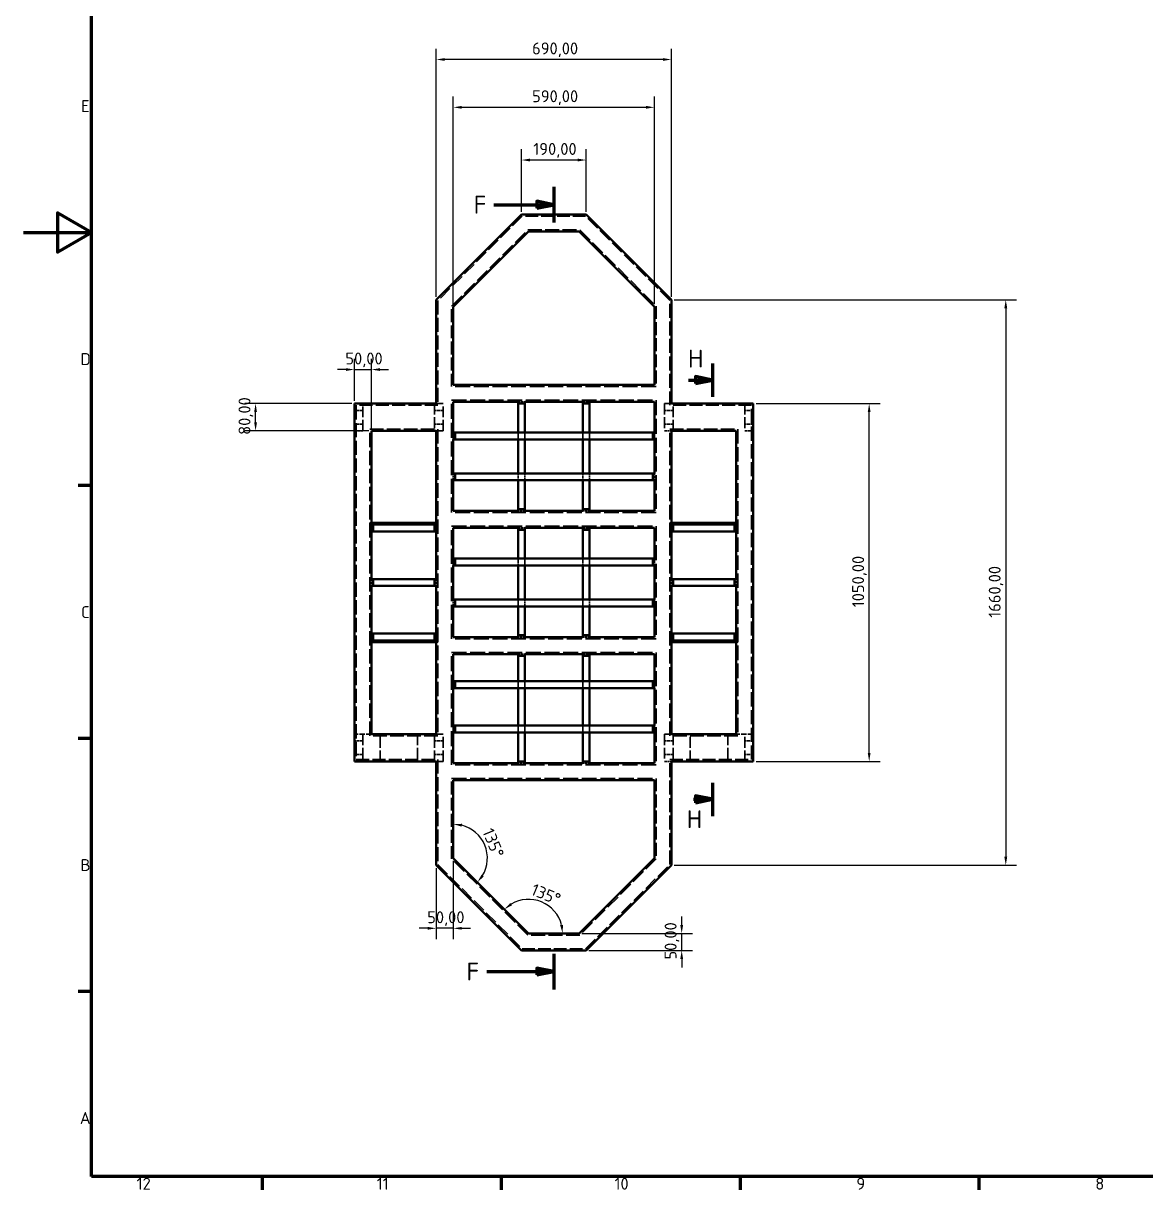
# Model space of a CAD drawing. Header units: millimetres. Extents: x 0 to 8410, y 0 to 5940.
# Drawn here: x 0 to 3292, y 161 to 3584 of the extents above; entities that cross this region are included whole.
import ezdxf

# ---------------------------------------------------------------- set-up
doc = ezdxf.new("R2010")
doc.units = ezdxf.units.MM
doc.header["$LTSCALE"] = 10
doc.linetypes.add('CHAIN', pattern=[0.3543, 0.2362, -0.0295, 0.0591, -0.0295])
doc.linetypes.add('DASHED', pattern=[0.2067, 0.1654, -0.0413])
for name, color, linetype, lineweight in [('Bemaßung (ISO)', 7, 'Continuous', 25), ('Rahmen (ISO)', 7, 'Continuous', 70), ('Schnittlinie (ISO)', 7, 'CHAIN', 70), ('Sichtbar (ISO)', 7, 'Continuous', 50), ('Verdeckt (ISO)', 7, 'DASHED', 35)]:
    doc.layers.add(name, color=color, linetype=linetype, lineweight=lineweight)
doc.styles.add('Bezeichnungstext (DIN)', font='isocpeur.ttf')
doc.styles.add('Notiztext (DIN)', font='isocpeur.ttf')
doc.dimstyles.new('Standard (DIN)', dxfattribs={"dimscale": 10, "dimtxt": 3.5, "dimasz": 2.5, "dimexe": 3.175, "dimexo": 0.8, "dimgap": 0.8, "dimtad": 1, "dimrnd": 1e-08, "dimzin": 0, "dimtxsty": 'Notiztext (DIN)', "dimcen": 0.09, "dimdle": 10, "dimclrd": 256, "dimclre": 256, "dimclrt": 256, "dimadec": 0, "dimazin": 0, "dimtfac": 1, "dimtmove": 0, "dimatfit": 3, "dimfxl": 1, "dimtolj": 1, "dimtzin": 0, "dimlwd": -1, "dimlwe": -1, "dimarcsym": 0})

# ---------------------------------------------------------------- blocks, each defined once
blk = doc.blocks.new('Ränder Vorgaberahmen')
at = {"layer": 'Rahmen (ISO)'}
for p, q in [((20, 222.75), (16.1, 222.75)), ((20, 148.5), (16.1, 148.5)), ((20, 74.25), (16.1, 74.25)), ((70.08, 20), (70.08, 16.1)), ((140.17, 20), (140.17, 16.1)), ((210.25, 20), (210.25, 16.1)), ((280.33, 20), (280.33, 16.1))]:
    blk.add_line(p, q, dxfattribs=at)
at = {"layer": 'Rahmen (ISO)', "flags": 128}
for points in [[(20, 20), (20, 574), (821, 574), (821, 20), (20, 20)], [(0, 297), (20, 297), (10, 302.77), (10, 291.23), (20, 297)]]:
    blk.add_lwpolyline(points, dxfattribs=at)
at = {"layer": 'Rahmen (ISO)', "char_height": 3.5, "attachment_point": 7, "style": 'Notiztext (DIN)'}
for s, insert in [('E', (16.93, 332.38)), ('D', (16.75, 258.13)), ('C', (16.93, 183.88)), ('B', (16.75, 109.63)), ('A', (16.58, 35.38)), ('12', (33.24, 16.1)), ('11', (103.67, 16.1)), ('10', (173.41, 16.1)), ('9', (244.37, 16.1)), ('8', (314.45, 16.1))]:
    blk.add_mtext(s, dxfattribs=dict(at, insert=insert))
blk = doc.blocks.new('*D11')
at = {"layer": 'Bemaßung (ISO)', "transparency": 16777216}
for p, q in [((1909.3, 2773.1), (2913.6, 2773.1)), ((2881.9, 2748.1), (2881.9, 1138.1)), ((1909.3, 1113.1), (2913.6, 1113.1))]:
    blk.add_line(p, q, dxfattribs=at)
for points in [[(2877.7, 2748.1), (2886.1, 2748.1), (2881.9, 2773.1)], [(2877.7, 1138.1), (2886.1, 1138.1), (2881.9, 1113.1)]]:
    blk.add_solid(points, dxfattribs=at)
at = {"layer": 'Defpoints', "color": 0, "transparency": 16777216}
for p in [(1901.3, 2773.1), (1901.3, 1113.1), (2881.9, 1113.1)]:
    blk.add_point(p, dxfattribs=at)
at = {"layer": 'Bemaßung (ISO)', "transparency": 16777216, "insert": (2831.9, 1839.5), "char_height": 35, "attachment_point": 1, "rotation": 90, "style": 'Notiztext (DIN)'}
blk.add_mtext('\\A1;1660,00', dxfattribs=at)
blk = doc.blocks.new('*D12')
at = {"layer": 'Bemaßung (ISO)', "transparency": 16777216}
for p, q in [((2149.3, 2468.1), (2513, 2468.1)), ((2481.3, 1443.1), (2481.3, 2443.1)), ((2149.3, 1418.1), (2513, 1418.1))]:
    blk.add_line(p, q, dxfattribs=at)
for points in [[(2477.1, 2443.1), (2485.4, 2443.1), (2481.3, 2468.1)], [(2477.1, 1443.1), (2485.4, 1443.1), (2481.3, 1418.1)]]:
    blk.add_solid(points, dxfattribs=at)
at = {"layer": 'Defpoints', "color": 0, "transparency": 16777216}
for p in [(2141.3, 2468.1), (2481.3, 2468.1), (2141.3, 1418.1)]:
    blk.add_point(p, dxfattribs=at)
at = {"layer": 'Bemaßung (ISO)', "transparency": 16777216, "insert": (2431.3, 1870.5), "char_height": 35, "attachment_point": 1, "rotation": 90, "style": 'Notiztext (DIN)'}
blk.add_mtext('\\A1;1050,00', dxfattribs=at)
blk = doc.blocks.new('*D13')
at = {"layer": 'Bemaßung (ISO)', "transparency": 16777216}
for p, q in [((1211.3, 2781.1), (1211.3, 3509.9)), ((1901.3, 2781.1), (1901.3, 3509.9)), ((1876.3, 3478.2), (1236.3, 3478.2))]:
    blk.add_line(p, q, dxfattribs=at)
for points in [[(1236.3, 3482.3), (1236.3, 3474), (1211.3, 3478.2)], [(1876.3, 3482.3), (1876.3, 3474), (1901.3, 3478.2)]]:
    blk.add_solid(points, dxfattribs=at)
at = {"layer": 'Defpoints', "color": 0, "transparency": 16777216}
for p in [(1211.3, 3478.2), (1211.3, 2773.1), (1901.3, 2773.1)]:
    blk.add_point(p, dxfattribs=at)
at = {"layer": 'Bemaßung (ISO)', "transparency": 16777216, "insert": (1492.4, 3528.2), "char_height": 35, "attachment_point": 1, "style": 'Notiztext (DIN)'}
blk.add_mtext('\\A1;690,00', dxfattribs=at)
blk = doc.blocks.new('*D14')
at = {"layer": 'Bemaßung (ISO)', "transparency": 16777216}
for p, q in [((1461.3, 3031.1), (1461.3, 3214.9)), ((1651.3, 3031.1), (1651.3, 3214.9)), ((1626.3, 3183.1), (1486.3, 3183.1))]:
    blk.add_line(p, q, dxfattribs=at)
for points in [[(1486.3, 3187.3), (1486.3, 3179), (1461.3, 3183.1)], [(1626.3, 3187.3), (1626.3, 3179), (1651.3, 3183.1)]]:
    blk.add_solid(points, dxfattribs=at)
at = {"layer": 'Defpoints', "color": 0, "transparency": 16777216}
for p in [(1461.3, 3183.1), (1461.3, 3023.1), (1651.3, 3023.1)]:
    blk.add_point(p, dxfattribs=at)
at = {"layer": 'Bemaßung (ISO)', "transparency": 16777216, "insert": (1495.9, 3233.1), "char_height": 35, "attachment_point": 1, "style": 'Notiztext (DIN)'}
blk.add_mtext('\\A1;190,00', dxfattribs=at)
blk = doc.blocks.new('*D15')
at = {"layer": 'Bemaßung (ISO)', "transparency": 16777216}
blk.add_arc((1482, 913.1), 100, 14.3615, 120.6385, dxfattribs=at)
for points in [[(1433.6, 995.9), (1428.5, 1002.5), (1411.3, 983.9)], [(1583, 938.5), (1574.7, 937.4), (1582, 913.1)]]:
    blk.add_solid(points, dxfattribs=at)
at = {"layer": 'Defpoints', "color": 0, "transparency": 16777216}
for p in [(1552.7, 983.9), (1476.3, 918.8), (1482, 913.1), (1630.6, 913.1)]:
    blk.add_point(p, dxfattribs=at)
at = {"layer": 'Bemaßung (ISO)', "transparency": 16777216, "insert": (1499.5, 1060.7), "char_height": 35, "attachment_point": 1, "rotation": 337.5, "style": 'Notiztext (DIN)'}
blk.add_mtext('\\A1;135°', dxfattribs=at)
blk = doc.blocks.new('*D16')
at = {"layer": 'Bemaßung (ISO)', "transparency": 16777216}
blk.add_arc((1261.3, 1133.9), 100, 329.3615, 75.6385, dxfattribs=at)
for points in [[(1285.6, 1226.6), (1286.6, 1234.9), (1261.3, 1233.9)], [(1350.6, 1080.3), (1344, 1085.4), (1332, 1063.1)]]:
    blk.add_solid(points, dxfattribs=at)
at = {"layer": 'Defpoints', "color": 0, "transparency": 16777216}
for p in [(1261.3, 1141.9), (1261.3, 1133.9), (1361.3, 1133.9), (1482, 913.1)]:
    blk.add_point(p, dxfattribs=at)
at = {"layer": 'Bemaßung (ISO)', "transparency": 16777216, "insert": (1378, 1225.8), "char_height": 35, "attachment_point": 1, "rotation": 292.5, "style": 'Notiztext (DIN)'}
blk.add_mtext('\\A1;135°', dxfattribs=at)
blk = doc.blocks.new('*D17')
at = {"layer": 'Bemaßung (ISO)', "transparency": 16777216}
for p, q in [((963.3, 2468.1), (649.5, 2468.1)), ((681.3, 2413.1), (681.3, 2443.1)), ((1013.3, 2388.1), (649.5, 2388.1))]:
    blk.add_line(p, q, dxfattribs=at)
for points in [[(677.1, 2443.1), (685.4, 2443.1), (681.3, 2468.1)], [(677.1, 2413.1), (685.4, 2413.1), (681.3, 2388.1)]]:
    blk.add_solid(points, dxfattribs=at)
at = {"layer": 'Defpoints', "color": 0, "transparency": 16777216}
for p in [(681.3, 2468.1), (971.3, 2468.1), (1021.3, 2388.1)]:
    blk.add_point(p, dxfattribs=at)
at = {"layer": 'Bemaßung (ISO)', "transparency": 16777216, "insert": (631.3, 2376.5), "char_height": 35, "attachment_point": 1, "rotation": 90, "style": 'Notiztext (DIN)'}
blk.add_mtext('\\A1;80,00', dxfattribs=at)
blk = doc.blocks.new('*D18')
at = {"layer": 'Bemaßung (ISO)', "transparency": 16777216}
for p, q in [((946.3, 2568.1), (921.3, 2568.1)), ((971.3, 2476.1), (971.3, 2599.9)), ((971.3, 2568.1), (1021.3, 2568.1)), ((1021.3, 2396.1), (1021.3, 2599.9)), ((1046.3, 2568.1), (1071.3, 2568.1))]:
    blk.add_line(p, q, dxfattribs=at)
for points in [[(946.3, 2572.3), (946.3, 2564), (971.3, 2568.1)], [(1046.3, 2572.3), (1046.3, 2564), (1021.3, 2568.1)]]:
    blk.add_solid(points, dxfattribs=at)
at = {"layer": 'Defpoints', "color": 0, "transparency": 16777216}
for p in [(1021.3, 2568.1), (971.3, 2468.1), (1021.3, 2388.1)]:
    blk.add_point(p, dxfattribs=at)
at = {"layer": 'Bemaßung (ISO)', "transparency": 16777216, "insert": (944.7, 2618.1), "char_height": 35, "attachment_point": 1, "style": 'Notiztext (DIN)'}
blk.add_mtext('\\A1;50,00', dxfattribs=at)
blk = doc.blocks.new('*D19')
at = {"layer": 'Bemaßung (ISO)', "transparency": 16777216}
for p, q in [((1211.3, 1105.1), (1211.3, 896.4)), ((1261.3, 1125.9), (1261.3, 896.4)), ((1186.3, 928.1), (1161.3, 928.1)), ((1261.3, 928.1), (1211.3, 928.1)), ((1286.3, 928.1), (1311.3, 928.1))]:
    blk.add_line(p, q, dxfattribs=at)
for points in [[(1186.3, 932.3), (1186.3, 924), (1211.3, 928.1)], [(1286.3, 932.3), (1286.3, 924), (1261.3, 928.1)]]:
    blk.add_solid(points, dxfattribs=at)
at = {"layer": 'Defpoints', "color": 0, "transparency": 16777216}
for p in [(1261.3, 1133.9), (1211.3, 1113.1), (1211.3, 928.1)]:
    blk.add_point(p, dxfattribs=at)
at = {"layer": 'Bemaßung (ISO)', "transparency": 16777216, "insert": (1184.7, 978.1), "char_height": 35, "attachment_point": 1, "style": 'Notiztext (DIN)'}
blk.add_mtext('\\A1;50,00', dxfattribs=at)
blk = doc.blocks.new('*D20')
at = {"layer": 'Bemaßung (ISO)', "transparency": 16777216}
for p, q in [((1931.3, 938.1), (1931.3, 963.1)), ((1638.6, 913.1), (1963, 913.1)), ((1931.3, 863.1), (1931.3, 913.1)), ((1659.3, 863.1), (1963, 863.1)), ((1931.3, 838.1), (1931.3, 813.1))]:
    blk.add_line(p, q, dxfattribs=at)
for points in [[(1927.1, 938.1), (1935.4, 938.1), (1931.3, 913.1)], [(1927.1, 838.1), (1935.4, 838.1), (1931.3, 863.1)]]:
    blk.add_solid(points, dxfattribs=at)
at = {"layer": 'Defpoints', "color": 0, "transparency": 16777216}
for p in [(1630.6, 913.1), (1931.3, 913.1), (1651.3, 863.1)]:
    blk.add_point(p, dxfattribs=at)
at = {"layer": 'Bemaßung (ISO)', "transparency": 16777216, "insert": (1881.3, 836.5), "char_height": 35, "attachment_point": 1, "rotation": 90, "style": 'Notiztext (DIN)'}
blk.add_mtext('\\A1;50,00', dxfattribs=at)
blk = doc.blocks.new('*D21')
at = {"layer": 'Bemaßung (ISO)', "transparency": 16777216}
for p, q in [((1261.3, 2760.4), (1261.3, 3369.5)), ((1851.3, 2760.4), (1851.3, 3369.5)), ((1286.3, 3337.8), (1826.3, 3337.8))]:
    blk.add_line(p, q, dxfattribs=at)
for points in [[(1286.3, 3342), (1286.3, 3333.6), (1261.3, 3337.8)], [(1826.3, 3342), (1826.3, 3333.6), (1851.3, 3337.8)]]:
    blk.add_solid(points, dxfattribs=at)
at = {"layer": 'Defpoints', "color": 0, "transparency": 16777216}
for p in [(1851.3, 3337.8), (1261.3, 2752.4), (1851.3, 2752.4)]:
    blk.add_point(p, dxfattribs=at)
at = {"layer": 'Bemaßung (ISO)', "transparency": 16777216, "insert": (1492.4, 3387.8), "char_height": 35, "attachment_point": 1, "style": 'Notiztext (DIN)'}
blk.add_mtext('\\A1;590,00', dxfattribs=at)
blk = doc.blocks.new('2DTransSchnitt0')
at = {"layer": 'Schnittlinie (ISO)', "linetype": 'Continuous', "lineweight": 140}
for p, q in [((155.63, 310.43), (155.63, 299.95)), ((155.63, 85.34), (155.63, 74.87))]:
    blk.add_line(p, q, dxfattribs=at)
at = {"layer": 'Schnittlinie (ISO)', "linetype": 'Continuous'}
for p, q in [((138.02, 305.19), (150.63, 305.19)), ((155.63, 305.19), (150.63, 306.19)), ((150.63, 306.19), (150.63, 304.19)), ((150.63, 305.19), (155.63, 305.19)), ((150.63, 304.19), (155.63, 305.19)), ((135.98, 80.11), (150.63, 80.11)), ((155.63, 80.11), (150.63, 81.11)), ((150.63, 81.11), (150.63, 79.11)), ((150.63, 80.11), (155.63, 80.11)), ((150.63, 79.11), (155.63, 80.11))]:
    blk.add_line(p, q, dxfattribs=at)
at = {"layer": 'Schnittlinie (ISO)', "linetype": 'Continuous', "flags": 128}
for points in [[(150.63, 304.19), (155.63, 305.19), (150.63, 306.19), (150.63, 304.19)], [(150.63, 79.11), (155.63, 80.11), (150.63, 81.11), (150.63, 79.11)]]:
    blk.add_lwpolyline(points, dxfattribs=at)
at = {"layer": 'Schnittlinie (ISO)'}
for points in [[(150.63, 304.19), (155.63, 305.19), (150.63, 306.19), (150.63, 304.19)], [(150.63, 79.11), (155.63, 80.11), (150.63, 81.11), (150.63, 79.11)]]:
    blk.add_solid(points, dxfattribs=at)
at = {"layer": 'Schnittlinie (ISO)', "char_height": 5.25, "attachment_point": 7, "style": 'Bezeichnungstext (DIN)'}
for insert in [(132.09, 302.57), (129.97, 77.48)]:
    blk.add_mtext('F', dxfattribs=dict(at, insert=insert))
blk = doc.blocks.new('2DTransSchnitt1')
at = {"layer": 'Schnittlinie (ISO)', "linetype": 'Continuous', "lineweight": 140}
for p, q in [((202.13, 258.63), (202.13, 248.85)), ((202.13, 135.56), (202.13, 125.77))]:
    blk.add_line(p, q, dxfattribs=at)
at = {"layer": 'Schnittlinie (ISO)', "linetype": 'Continuous'}
for p, q in [((195.13, 253.74), (197.13, 253.74)), ((202.13, 253.74), (197.13, 254.74)), ((197.13, 254.74), (197.13, 252.74)), ((197.13, 253.74), (202.13, 253.74)), ((197.13, 252.74), (202.13, 253.74)), ((196.57, 130.67), (197.13, 130.67)), ((202.13, 130.67), (197.13, 131.67)), ((197.13, 131.67), (197.13, 129.67)), ((197.13, 130.67), (202.13, 130.67)), ((197.13, 129.67), (202.13, 130.67))]:
    blk.add_line(p, q, dxfattribs=at)
at = {"layer": 'Schnittlinie (ISO)', "linetype": 'Continuous', "flags": 128}
for points in [[(197.13, 252.74), (202.13, 253.74), (197.13, 254.74), (197.13, 252.74)], [(197.13, 129.67), (202.13, 130.67), (197.13, 131.67), (197.13, 129.67)]]:
    blk.add_lwpolyline(points, dxfattribs=at)
at = {"layer": 'Schnittlinie (ISO)'}
for points in [[(197.13, 252.74), (202.13, 253.74), (197.13, 254.74), (197.13, 252.74)], [(197.13, 129.67), (202.13, 130.67), (197.13, 131.67), (197.13, 129.67)]]:
    blk.add_solid(points, dxfattribs=at)
at = {"layer": 'Schnittlinie (ISO)', "char_height": 5.25, "attachment_point": 7, "style": 'Bezeichnungstext (DIN)'}
for insert in [(194.98, 257.4), (194.61, 122.2)]:
    blk.add_mtext('H', dxfattribs=dict(at, insert=insert))

msp = doc.modelspace()

# ---------------------------------------------------------------- linework, layer by layer
at = {"layer": 'Sichtbar (ISO)'}
for p, q in [((1461.28, 3023.14), (1211.28, 2773.14)), ((1651.28, 3023.14), (1461.28, 3023.14)), ((1901.28, 2773.14), (1651.28, 3023.14)), ((1261.28, 2752.429), (1481.991, 2973.14)), ((1481.991, 2973.14), (1630.569, 2973.14)), ((1630.569, 2973.14), (1851.28, 2752.429)), ((1211.28, 2773.14), (1211.28, 2468.14)), ((1901.28, 2468.14), (1901.28, 2773.14)), ((1261.28, 2523.14), (1261.28, 2752.429)), ((1851.28, 2752.429), (1851.28, 2523.14)), ((1851.28, 2523.14), (1261.28, 2523.14)), ((971.28, 2468.14), (971.28, 1418.14)), ((1211.28, 2468.14), (971.28, 2468.14)), ((1261.28, 2473.14), (1451.28, 2473.14)), ((1261.28, 2383.14), (1261.28, 2473.14)), ((1451.28, 2473.14), (1451.28, 2468.14)), ((1451.28, 2383.14), (1451.28, 2468.14)), ((1451.28, 2468.14), (1471.28, 2468.14)), ((1471.28, 2473.14), (1641.28, 2473.14)), ((1471.28, 2468.14), (1471.28, 2473.14)), ((1471.28, 2468.14), (1471.28, 2383.14)), ((1641.28, 2473.14), (1641.28, 2468.14)), ((1641.28, 2383.14), (1641.28, 2468.14)), ((1641.28, 2468.14), (1661.28, 2468.14)), ((1661.28, 2473.14), (1851.28, 2473.14)), ((1661.28, 2468.14), (1661.28, 2473.14)), ((1661.28, 2468.14), (1661.28, 2383.14)), ((1851.28, 2473.14), (1851.28, 2383.14)), ((2141.28, 2468.14), (1901.28, 2468.14)), ((2141.28, 1418.14), (2141.28, 2468.14)), ((1021.28, 2388.14), (1211.28, 2388.14)), ((1021.28, 2113.14), (1021.28, 2388.14)), ((1211.28, 2388.14), (1211.28, 2113.14)), ((1266.28, 2383.14), (1261.28, 2383.14)), ((1261.28, 2263.14), (1261.28, 2363.14)), ((1261.28, 2363.14), (1266.28, 2363.14)), ((1266.28, 2383.14), (1846.28, 2383.14)), ((1266.28, 2363.14), (1266.28, 2383.14)), ((1846.28, 2363.14), (1266.28, 2363.14)), ((1451.28, 2263.14), (1451.28, 2363.14)), ((1471.28, 2363.14), (1471.28, 2263.14)), ((1641.28, 2263.14), (1641.28, 2363.14)), ((1661.28, 2363.14), (1661.28, 2263.14)), ((1846.28, 2383.14), (1846.28, 2363.14)), ((1851.28, 2383.14), (1846.28, 2383.14)), ((1846.28, 2363.14), (1851.28, 2363.14)), ((1851.28, 2363.14), (1851.28, 2263.14)), ((1901.28, 2388.14), (2091.28, 2388.14)), ((1901.28, 2113.14), (1901.28, 2388.14)), ((2091.28, 2388.14), (2091.28, 2113.14)), ((1266.28, 2263.14), (1261.28, 2263.14)), ((1266.28, 2263.14), (1846.28, 2263.14)), ((1266.28, 2243.14), (1266.28, 2263.14)), ((1846.28, 2263.14), (1846.28, 2243.14)), ((1851.28, 2263.14), (1846.28, 2263.14)), ((1261.28, 2153.14), (1261.28, 2243.14)), ((1261.28, 2243.14), (1266.28, 2243.14)), ((1846.28, 2243.14), (1266.28, 2243.14)), ((1451.28, 2158.14), (1451.28, 2243.14)), ((1471.28, 2243.14), (1471.28, 2158.14)), ((1641.28, 2158.14), (1641.28, 2243.14)), ((1661.28, 2243.14), (1661.28, 2158.14)), ((1846.28, 2243.14), (1851.28, 2243.14)), ((1851.28, 2243.14), (1851.28, 2153.14)), ((1471.28, 2158.14), (1451.28, 2158.14)), ((1451.28, 2158.14), (1451.28, 2153.14)), ((1471.28, 2153.14), (1471.28, 2158.14)), ((1641.28, 2158.14), (1641.28, 2153.14)), ((1661.28, 2158.14), (1641.28, 2158.14)), ((1661.28, 2153.14), (1661.28, 2158.14)), ((1451.28, 2153.14), (1261.28, 2153.14)), ((1641.28, 2153.14), (1471.28, 2153.14)), ((1851.28, 2153.14), (1661.28, 2153.14)), ((1021.28, 2118.14), (1211.28, 2118.14)), ((1026.28, 2113.14), (1021.28, 2113.14)), ((1021.28, 2093.14), (1026.28, 2093.14)), ((1021.28, 1953.14), (1021.28, 2093.14)), ((1026.28, 2113.14), (1206.28, 2113.14)), ((1026.28, 2093.14), (1026.28, 2113.14)), ((1206.28, 2093.14), (1026.28, 2093.14)), ((1211.28, 2113.14), (1206.28, 2113.14)), ((1206.28, 2113.14), (1206.28, 2093.14)), ((1206.28, 2093.14), (1211.28, 2093.14)), ((1211.28, 2093.14), (1211.28, 1953.14)), ((1261.28, 2103.14), (1451.28, 2103.14)), ((1261.28, 2013.14), (1261.28, 2103.14)), ((1451.28, 2103.14), (1451.28, 2098.14)), ((1451.28, 2013.14), (1451.28, 2098.14)), ((1451.28, 2098.14), (1471.28, 2098.14)), ((1471.28, 2103.14), (1641.28, 2103.14)), ((1471.28, 2098.14), (1471.28, 2103.14)), ((1471.28, 2098.14), (1471.28, 2013.14)), ((1641.28, 2103.14), (1641.28, 2098.14)), ((1641.28, 2013.14), (1641.28, 2098.14)), ((1641.28, 2098.14), (1661.28, 2098.14)), ((1661.28, 2103.14), (1851.28, 2103.14)), ((1661.28, 2098.14), (1661.28, 2103.14)), ((1661.28, 2098.14), (1661.28, 2013.14)), ((1851.28, 2103.14), (1851.28, 2013.14)), ((1901.28, 2118.14), (2091.28, 2118.14)), ((1906.28, 2113.14), (1901.28, 2113.14)), ((1901.28, 2093.14), (1906.28, 2093.14)), ((1901.28, 1953.14), (1901.28, 2093.14)), ((1906.28, 2093.14), (1906.28, 2113.14)), ((1906.28, 2113.14), (2086.28, 2113.14)), ((2086.28, 2093.14), (1906.28, 2093.14)), ((2091.28, 2113.14), (2086.28, 2113.14)), ((2086.28, 2113.14), (2086.28, 2093.14)), ((2086.28, 2093.14), (2091.28, 2093.14)), ((2091.28, 2093.14), (2091.28, 1953.14)), ((1266.28, 2013.14), (1261.28, 2013.14)), ((1261.28, 1893.14), (1261.28, 1993.14)), ((1261.28, 1993.14), (1266.28, 1993.14)), ((1266.28, 2013.14), (1846.28, 2013.14)), ((1266.28, 1993.14), (1266.28, 2013.14)), ((1846.28, 1993.14), (1266.28, 1993.14)), ((1451.28, 1893.14), (1451.28, 1993.14)), ((1471.28, 1993.14), (1471.28, 1893.14)), ((1641.28, 1893.14), (1641.28, 1993.14)), ((1661.28, 1993.14), (1661.28, 1893.14)), ((1846.28, 2013.14), (1846.28, 1993.14)), ((1851.28, 2013.14), (1846.28, 2013.14)), ((1846.28, 1993.14), (1851.28, 1993.14)), ((1851.28, 1993.14), (1851.28, 1893.14)), ((1026.28, 1953.14), (1021.28, 1953.14)), ((1026.28, 1933.14), (1026.28, 1953.14)), ((1026.28, 1953.14), (1206.28, 1953.14)), ((1206.28, 1953.14), (1206.28, 1933.14)), ((1211.28, 1953.14), (1206.28, 1953.14)), ((1906.28, 1953.14), (1901.28, 1953.14)), ((1906.28, 1933.14), (1906.28, 1953.14)), ((1906.28, 1953.14), (2086.28, 1953.14)), ((2086.28, 1953.14), (2086.28, 1933.14)), ((2091.28, 1953.14), (2086.28, 1953.14)), ((1021.28, 1933.14), (1026.28, 1933.14)), ((1021.28, 1793.14), (1021.28, 1933.14)), ((1206.28, 1933.14), (1026.28, 1933.14)), ((1206.28, 1933.14), (1211.28, 1933.14)), ((1211.28, 1933.14), (1211.28, 1793.14)), ((1901.28, 1933.14), (1906.28, 1933.14)), ((1901.28, 1793.14), (1901.28, 1933.14)), ((2086.28, 1933.14), (1906.28, 1933.14)), ((2086.28, 1933.14), (2091.28, 1933.14)), ((2091.28, 1933.14), (2091.28, 1793.14)), ((1266.28, 1893.14), (1261.28, 1893.14)), ((1266.28, 1893.14), (1846.28, 1893.14)), ((1266.28, 1873.14), (1266.28, 1893.14)), ((1846.28, 1893.14), (1846.28, 1873.14)), ((1851.28, 1893.14), (1846.28, 1893.14)), ((1261.28, 1783.14), (1261.28, 1873.14)), ((1261.28, 1873.14), (1266.28, 1873.14)), ((1846.28, 1873.14), (1266.28, 1873.14)), ((1451.28, 1788.14), (1451.28, 1873.14)), ((1471.28, 1873.14), (1471.28, 1788.14)), ((1641.28, 1788.14), (1641.28, 1873.14)), ((1661.28, 1873.14), (1661.28, 1788.14)), ((1846.28, 1873.14), (1851.28, 1873.14)), ((1851.28, 1873.14), (1851.28, 1783.14)), ((1026.28, 1793.14), (1021.28, 1793.14)), ((1026.28, 1773.14), (1026.28, 1793.14)), ((1026.28, 1793.14), (1206.28, 1793.14)), ((1211.28, 1793.14), (1206.28, 1793.14)), ((1206.28, 1793.14), (1206.28, 1773.14)), ((1451.28, 1783.14), (1261.28, 1783.14)), ((1471.28, 1788.14), (1451.28, 1788.14)), ((1451.28, 1788.14), (1451.28, 1783.14)), ((1471.28, 1783.14), (1471.28, 1788.14)), ((1641.28, 1783.14), (1471.28, 1783.14)), ((1641.28, 1788.14), (1641.28, 1783.14)), ((1661.28, 1788.14), (1641.28, 1788.14)), ((1661.28, 1783.14), (1661.28, 1788.14)), ((1851.28, 1783.14), (1661.28, 1783.14)), ((1906.28, 1793.14), (1901.28, 1793.14)), ((1906.28, 1773.14), (1906.28, 1793.14)), ((1906.28, 1793.14), (2086.28, 1793.14)), ((2086.28, 1793.14), (2086.28, 1773.14)), ((2091.28, 1793.14), (2086.28, 1793.14)), ((1021.28, 1773.14), (1026.28, 1773.14)), ((1021.28, 1498.14), (1021.28, 1773.14)), ((1211.28, 1768.14), (1021.28, 1768.14)), ((1206.28, 1773.14), (1026.28, 1773.14)), ((1206.28, 1773.14), (1211.28, 1773.14)), ((1211.28, 1773.14), (1211.28, 1498.14)), ((1901.28, 1773.14), (1906.28, 1773.14)), ((1901.28, 1498.14), (1901.28, 1773.14)), ((2091.28, 1768.14), (1901.28, 1768.14)), ((2086.28, 1773.14), (1906.28, 1773.14)), ((2086.28, 1773.14), (2091.28, 1773.14)), ((2091.28, 1773.14), (2091.28, 1498.14)), ((1261.28, 1653.14), (1261.28, 1733.14)), ((1261.28, 1733.14), (1451.28, 1733.14)), ((1451.28, 1733.14), (1451.28, 1728.14)), ((1451.28, 1653.14), (1451.28, 1728.14)), ((1451.28, 1728.14), (1471.28, 1728.14)), ((1471.28, 1733.14), (1641.28, 1733.14)), ((1471.28, 1728.14), (1471.28, 1733.14)), ((1471.28, 1728.14), (1471.28, 1653.14)), ((1641.28, 1733.14), (1641.28, 1728.14)), ((1641.28, 1653.14), (1641.28, 1728.14)), ((1641.28, 1728.14), (1661.28, 1728.14)), ((1661.28, 1733.14), (1851.28, 1733.14)), ((1661.28, 1728.14), (1661.28, 1733.14)), ((1661.28, 1728.14), (1661.28, 1653.14)), ((1851.28, 1733.14), (1851.28, 1653.14)), ((1266.28, 1653.14), (1261.28, 1653.14)), ((1266.28, 1653.14), (1846.28, 1653.14)), ((1266.28, 1633.14), (1266.28, 1653.14)), ((1846.28, 1653.14), (1846.28, 1633.14)), ((1851.28, 1653.14), (1846.28, 1653.14)), ((1261.28, 1523.14), (1261.28, 1633.14)), ((1261.28, 1633.14), (1266.28, 1633.14)), ((1846.28, 1633.14), (1266.28, 1633.14)), ((1451.28, 1523.14), (1451.28, 1633.14)), ((1471.28, 1633.14), (1471.28, 1523.14)), ((1641.28, 1523.14), (1641.28, 1633.14)), ((1661.28, 1633.14), (1661.28, 1523.14)), ((1846.28, 1633.14), (1851.28, 1633.14)), ((1851.28, 1633.14), (1851.28, 1523.14)), ((1266.28, 1523.14), (1261.28, 1523.14)), ((1266.28, 1523.14), (1846.28, 1523.14)), ((1266.28, 1503.14), (1266.28, 1523.14)), ((1846.28, 1523.14), (1846.28, 1503.14)), ((1851.28, 1523.14), (1846.28, 1523.14)), ((1211.28, 1498.14), (1021.28, 1498.14)), ((1261.28, 1413.14), (1261.28, 1503.14)), ((1261.28, 1503.14), (1266.28, 1503.14)), ((1846.28, 1503.14), (1266.28, 1503.14)), ((1451.28, 1418.14), (1451.28, 1503.14)), ((1471.28, 1503.14), (1471.28, 1418.14)), ((1641.28, 1418.14), (1641.28, 1503.14)), ((1661.28, 1503.14), (1661.28, 1418.14)), ((1846.28, 1503.14), (1851.28, 1503.14)), ((1851.28, 1503.14), (1851.28, 1413.14)), ((2091.28, 1498.14), (1901.28, 1498.14)), ((971.28, 1418.14), (1211.28, 1418.14)), ((1211.28, 1418.14), (1211.28, 1113.14)), ((1451.28, 1413.14), (1261.28, 1413.14)), ((1471.28, 1418.14), (1451.28, 1418.14)), ((1451.28, 1418.14), (1451.28, 1413.14)), ((1471.28, 1413.14), (1471.28, 1418.14)), ((1641.28, 1413.14), (1471.28, 1413.14)), ((1661.28, 1418.14), (1641.28, 1418.14)), ((1641.28, 1418.14), (1641.28, 1413.14)), ((1661.28, 1413.14), (1661.28, 1418.14)), ((1851.28, 1413.14), (1661.28, 1413.14)), ((1901.28, 1418.14), (2141.28, 1418.14)), ((1901.28, 1113.14), (1901.28, 1418.14)), ((1261.28, 1363.14), (1851.28, 1363.14)), ((1261.28, 1133.85), (1261.28, 1363.14)), ((1851.28, 1363.14), (1851.28, 1133.851)), ((1481.991, 913.14), (1261.28, 1133.85)), ((1851.28, 1133.851), (1630.569, 913.14)), ((1211.28, 1113.14), (1461.28, 863.14)), ((1651.28, 863.14), (1901.28, 1113.14)), ((1630.569, 913.14), (1481.991, 913.14)), ((1461.28, 863.14), (1651.28, 863.14))]:
    msp.add_line(p, q, dxfattribs=at)
at = {"layer": 'Verdeckt (ISO)', "ltscale": 24.148956}
for p, q in [((1463.351, 3018.14), (1216.28, 2771.068)), ((1896.28, 2771.068), (1649.209, 3018.14)), ((1216.28, 1115.211), (1463.351, 868.14)), ((1649.209, 868.14), (1896.28, 1115.211))]:
    msp.add_line(p, q, dxfattribs=at)
at = {"layer": 'Verdeckt (ISO)', "ltscale": 22.479181}
for p, q in [((1649.209, 3018.14), (1463.351, 3018.14)), ((1463.351, 868.14), (1649.209, 868.14))]:
    msp.add_line(p, q, dxfattribs=at)
at = {"layer": 'Verdeckt (ISO)', "ltscale": 25.501867}
for p, q in [((1256.28, 2754.5), (1479.92, 2978.14)), ((1479.92, 908.14), (1256.28, 1131.779))]:
    msp.add_line(p, q, dxfattribs=at)
at = {"layer": 'Verdeckt (ISO)', "ltscale": 24.628412}
for p, q in [((1479.92, 2978.14), (1632.64, 2978.14)), ((1632.64, 908.14), (1479.92, 908.14))]:
    msp.add_line(p, q, dxfattribs=at)
at = {"layer": 'Verdeckt (ISO)', "ltscale": 25.501905}
for p, q in [((1632.64, 2978.14), (1856.28, 2754.5)), ((1856.28, 1131.779), (1632.64, 908.14))]:
    msp.add_line(p, q, dxfattribs=at)
at = {"layer": 'Verdeckt (ISO)', "ltscale": 24.828974}
for p, q in [((1216.28, 2771.068), (1216.28, 2463.14)), ((1896.28, 2463.14), (1896.28, 2771.068)), ((1216.28, 1423.14), (1216.28, 1115.211)), ((1896.28, 1115.211), (1896.28, 1423.14))]:
    msp.add_line(p, q, dxfattribs=at)
at = {"layer": 'Verdeckt (ISO)', "ltscale": 22.869898}
for p, q in [((1256.28, 2518.14), (1256.28, 2754.5)), ((1256.28, 1131.779), (1256.28, 1368.14))]:
    msp.add_line(p, q, dxfattribs=at)
at = {"layer": 'Verdeckt (ISO)', "ltscale": 22.869865}
for p, q in [((1856.28, 2754.5), (1856.28, 2518.14)), ((1856.28, 1368.14), (1856.28, 1131.779))]:
    msp.add_line(p, q, dxfattribs=at)
at = {"layer": 'Verdeckt (ISO)', "ltscale": 26.38872}
for p, q in [((1856.28, 2518.14), (1256.28, 2518.14)), ((1256.28, 1368.14), (1856.28, 1368.14))]:
    msp.add_line(p, q, dxfattribs=at)
at = {"layer": 'Verdeckt (ISO)', "ltscale": 19.351717}
for p, q in [((996.28, 2388.14), (996.28, 2468.14)), ((1206.28, 2468.14), (1206.28, 2388.14)), ((1231.28, 2388.14), (1231.28, 2468.14)), ((1881.28, 2468.14), (1881.28, 2388.14)), ((1906.28, 2388.14), (1906.28, 2468.14)), ((2116.28, 2468.14), (2116.28, 2388.14)), ((996.28, 1498.14), (996.28, 1418.14)), ((1046.28, 1418.14), (1046.28, 1498.14)), ((1156.28, 1498.14), (1156.28, 1418.14)), ((1206.28, 1418.14), (1206.28, 1498.14)), ((1231.28, 1418.14), (1231.28, 1498.14)), ((1881.28, 1498.14), (1881.28, 1418.14)), ((1906.28, 1498.14), (1906.28, 1418.14)), ((1956.28, 1418.14), (1956.28, 1498.14)), ((2066.28, 1498.14), (2066.28, 1418.14)), ((2116.28, 1418.14), (2116.28, 1498.14))]:
    msp.add_line(p, q, dxfattribs=at)
at = {"layer": 'Verdeckt (ISO)', "ltscale": 3.809293}
for p, q in [((1231.28, 2468.14), (1211.28, 2468.14)), ((1451.28, 2473.14), (1471.28, 2473.14)), ((1641.28, 2473.14), (1661.28, 2473.14)), ((1901.28, 2468.14), (1881.28, 2468.14)), ((1211.28, 2388.14), (1231.28, 2388.14)), ((1261.28, 2363.14), (1261.28, 2383.14)), ((1451.28, 2383.14), (1451.28, 2363.14)), ((1471.28, 2363.14), (1471.28, 2383.14)), ((1641.28, 2383.14), (1641.28, 2363.14)), ((1661.28, 2363.14), (1661.28, 2383.14)), ((1851.28, 2383.14), (1851.28, 2363.14)), ((1881.28, 2388.14), (1901.28, 2388.14)), ((1261.28, 2243.14), (1261.28, 2263.14)), ((1451.28, 2263.14), (1451.28, 2243.14)), ((1471.28, 2243.14), (1471.28, 2263.14)), ((1641.28, 2263.14), (1641.28, 2243.14)), ((1661.28, 2243.14), (1661.28, 2263.14)), ((1851.28, 2263.14), (1851.28, 2243.14)), ((1471.28, 2153.14), (1451.28, 2153.14)), ((1661.28, 2153.14), (1641.28, 2153.14)), ((1021.28, 2093.14), (1021.28, 2113.14)), ((1211.28, 2113.14), (1211.28, 2093.14)), ((1451.28, 2103.14), (1471.28, 2103.14)), ((1641.28, 2103.14), (1661.28, 2103.14)), ((1901.28, 2093.14), (1901.28, 2113.14)), ((2091.28, 2113.14), (2091.28, 2093.14)), ((1261.28, 1993.14), (1261.28, 2013.14)), ((1451.28, 2013.14), (1451.28, 1993.14)), ((1471.28, 1993.14), (1471.28, 2013.14)), ((1641.28, 2013.14), (1641.28, 1993.14)), ((1661.28, 1993.14), (1661.28, 2013.14)), ((1851.28, 2013.14), (1851.28, 1993.14)), ((1021.28, 1953.14), (1021.28, 1933.14)), ((1211.28, 1953.14), (1211.28, 1933.14)), ((1901.28, 1953.14), (1901.28, 1933.14)), ((2091.28, 1933.14), (2091.28, 1953.14)), ((1261.28, 1873.14), (1261.28, 1893.14)), ((1451.28, 1893.14), (1451.28, 1873.14)), ((1471.28, 1873.14), (1471.28, 1893.14)), ((1641.28, 1893.14), (1641.28, 1873.14)), ((1661.28, 1873.14), (1661.28, 1893.14)), ((1851.28, 1893.14), (1851.28, 1873.14)), ((1021.28, 1773.14), (1021.28, 1793.14)), ((1211.28, 1793.14), (1211.28, 1773.14)), ((1471.28, 1783.14), (1451.28, 1783.14)), ((1661.28, 1783.14), (1641.28, 1783.14)), ((1901.28, 1773.14), (1901.28, 1793.14)), ((2091.28, 1793.14), (2091.28, 1773.14)), ((1451.28, 1733.14), (1471.28, 1733.14)), ((1641.28, 1733.14), (1661.28, 1733.14)), ((1261.28, 1633.14), (1261.28, 1653.14)), ((1451.28, 1653.14), (1451.28, 1633.14)), ((1471.28, 1633.14), (1471.28, 1653.14)), ((1641.28, 1653.14), (1641.28, 1633.14)), ((1661.28, 1633.14), (1661.28, 1653.14)), ((1851.28, 1653.14), (1851.28, 1633.14)), ((1261.28, 1503.14), (1261.28, 1523.14)), ((1451.28, 1523.14), (1451.28, 1503.14)), ((1471.28, 1503.14), (1471.28, 1523.14)), ((1641.28, 1523.14), (1641.28, 1503.14)), ((1661.28, 1503.14), (1661.28, 1523.14)), ((1851.28, 1523.14), (1851.28, 1503.14)), ((1231.28, 1498.14), (1211.28, 1498.14)), ((1901.28, 1498.14), (1881.28, 1498.14)), ((1211.28, 1418.14), (1231.28, 1418.14)), ((1471.28, 1413.14), (1451.28, 1413.14)), ((1661.28, 1413.14), (1641.28, 1413.14)), ((1881.28, 1418.14), (1901.28, 1418.14))]:
    msp.add_line(p, q, dxfattribs=at)
at = {"layer": 'Verdeckt (ISO)', "ltscale": 26.388706}
for p, q in [((1256.28, 2478.14), (1856.28, 2478.14)), ((1856.28, 2148.14), (1256.28, 2148.14)), ((1256.28, 2108.14), (1856.28, 2108.14)), ((1856.28, 1778.14), (1256.28, 1778.14)), ((1256.28, 1738.14), (1856.28, 1738.14)), ((1856.28, 1408.14), (1256.28, 1408.14))]:
    msp.add_line(p, q, dxfattribs=at)
at = {"layer": 'Verdeckt (ISO)', "ltscale": 26.608612}
for p, q in [((1256.28, 2148.14), (1256.28, 2478.14)), ((1856.28, 2478.14), (1856.28, 2148.14)), ((1256.28, 1778.14), (1256.28, 2108.14)), ((1856.28, 2108.14), (1856.28, 1778.14)), ((1256.28, 1408.14), (1256.28, 1738.14)), ((1856.28, 1738.14), (1856.28, 1408.14))]:
    msp.add_line(p, q, dxfattribs=at)
at = {"layer": 'Verdeckt (ISO)', "ltscale": 4.761642}
for p, q in [((996.28, 2448.14), (971.28, 2448.14)), ((1231.28, 2448.14), (1206.28, 2448.14)), ((1906.28, 2448.14), (1881.28, 2448.14)), ((2141.28, 2448.14), (2116.28, 2448.14)), ((996.28, 2408.14), (971.28, 2408.14)), ((1231.28, 2408.14), (1206.28, 2408.14)), ((1906.28, 2408.14), (1881.28, 2408.14)), ((2141.28, 2408.14), (2116.28, 2408.14)), ((971.28, 2388.14), (996.28, 2388.14)), ((2116.28, 2388.14), (2141.28, 2388.14)), ((996.28, 1478.14), (971.28, 1478.14)), ((1231.28, 1478.14), (1206.28, 1478.14)), ((1906.28, 1478.14), (1881.28, 1478.14)), ((2141.28, 1478.14), (2116.28, 1478.14)), ((996.28, 1438.14), (971.28, 1438.14)), ((1231.28, 1438.14), (1206.28, 1438.14)), ((1906.28, 1438.14), (1881.28, 1438.14)), ((2141.28, 1438.14), (2116.28, 1438.14))]:
    msp.add_line(p, q, dxfattribs=at)
at = {"layer": 'Verdeckt (ISO)', "ltscale": 25.157232}
for p, q in [((976.28, 2463.14), (976.28, 1423.14)), ((2136.28, 1423.14), (2136.28, 2463.14))]:
    msp.add_line(p, q, dxfattribs=at)
at = {"layer": 'Verdeckt (ISO)', "ltscale": 23.222061}
for p, q in [((1216.28, 2463.14), (976.28, 2463.14)), ((2136.28, 2463.14), (1896.28, 2463.14)), ((976.28, 1423.14), (1216.28, 1423.14)), ((1896.28, 1423.14), (2136.28, 1423.14))]:
    msp.add_line(p, q, dxfattribs=at)
at = {"layer": 'Verdeckt (ISO)', "ltscale": 25.612568}
for p, q in [((1016.28, 1493.14), (1016.28, 2393.14)), ((1216.28, 2393.14), (1216.28, 1493.14)), ((1896.28, 1493.14), (1896.28, 2393.14)), ((2096.28, 2393.14), (2096.28, 1493.14))]:
    msp.add_line(p, q, dxfattribs=at)
at = {"layer": 'Verdeckt (ISO)', "ltscale": 24.189648}
for p, q in [((1016.28, 2393.14), (1216.28, 2393.14)), ((1896.28, 2393.14), (2096.28, 2393.14)), ((1216.28, 1493.14), (1016.28, 1493.14)), ((2096.28, 1493.14), (1896.28, 1493.14))]:
    msp.add_line(p, q, dxfattribs=at)
at = {"layer": 'Verdeckt (ISO)', "ltscale": 0.952248}
for p, q in [((1021.28, 2118.14), (1016.28, 2118.14)), ((1016.28, 2093.14), (1021.28, 2093.14)), ((1216.28, 2118.14), (1211.28, 2118.14)), ((1211.28, 2093.14), (1216.28, 2093.14)), ((1901.28, 2118.14), (1896.28, 2118.14)), ((1896.28, 2093.14), (1901.28, 2093.14)), ((2096.28, 2118.14), (2091.28, 2118.14)), ((2091.28, 2093.14), (2096.28, 2093.14)), ((1021.28, 1793.14), (1016.28, 1793.14)), ((1216.28, 1793.14), (1211.28, 1793.14)), ((1901.28, 1793.14), (1896.28, 1793.14)), ((2096.28, 1793.14), (2091.28, 1793.14)), ((1016.28, 1768.14), (1021.28, 1768.14)), ((1211.28, 1768.14), (1216.28, 1768.14)), ((1896.28, 1768.14), (1901.28, 1768.14)), ((2091.28, 1768.14), (2096.28, 1768.14))]:
    msp.add_line(p, q, dxfattribs=at)
at = {"layer": 'Verdeckt (ISO)', "ltscale": 9.523383}
for p, q in [((1021.28, 1498.14), (971.28, 1498.14)), ((2141.28, 1498.14), (2091.28, 1498.14))]:
    msp.add_line(p, q, dxfattribs=at)

# ---------------------------------------------------------------- block references
at = {"xscale": 10, "yscale": 10, "zscale": 10}
msp.add_blockref('Ränder Vorgaberahmen', (0, 0), dxfattribs=at)
at = {"layer": 'Schnittlinie (ISO)', "xscale": 10, "yscale": 10, "zscale": 10}
for name in ['2DTransSchnitt0', '2DTransSchnitt1']:
    msp.add_blockref(name, (0, 0), dxfattribs=at)

# ---------------------------------------------------------------- dimensions: what is measured, and where the dimension line sits
at = {"layer": 'Bemaßung (ISO)'}
for base, p1, p2, angle, override, picture, middle in [((1211.28, 3478.165), (1901.28, 2773.14), (1211.28, 2773.14), 180, {"dimgap": 0.8, "dimdec": 2, "dimtol": 0, "dimlim": 0, "dimtp": 0, "dimtm": 0, "dimtdec": 2, "dimtofl": 0, "dimatfit": 1}, '*D13', (1556.28, 3478.165)), ((1851.28, 3337.784), (1261.28, 2752.429), (1851.28, 2752.429), 180, {"dimgap": 0.8, "dimdec": 2, "dimtol": 0, "dimlim": 0, "dimtp": 0, "dimtm": 0, "dimtdec": 2, "dimtofl": 0, "dimatfit": 1}, '*D21', (1556.28, 3337.784)), ((1461.28, 3183.14), (1651.28, 3023.14), (1461.28, 3023.14), 180, {"dimgap": 0.8, "dimdec": 2, "dimtol": 0, "dimlim": 0, "dimtp": 0, "dimtm": 0, "dimtdec": 2, "dimtofl": 0, "dimatfit": 1}, '*D14', (1556.28, 3183.14)), ((2881.895, 1113.14), (1901.28, 2773.14), (1901.28, 1113.14), 90, {"dimgap": 0.8, "dimdec": 2, "dimtol": 0, "dimlim": 0, "dimtp": 0, "dimtm": 0, "dimtdec": 2, "dimtofl": 0, "dimatfit": 1}, '*D11', (2881.895, 1912.114)), ((1021.28, 2568.14), (971.28, 2468.14), (1021.28, 2388.14), 180, {"dimgap": 0.8, "dimdec": 2, "dimtol": 0, "dimlim": 0, "dimtp": 0, "dimtm": 0, "dimtdec": 2, "dimtofl": 1, "dimatfit": 1}, '*D18', (996.28, 2568.14)), ((681.28, 2468.14), (1021.28, 2388.14), (971.28, 2468.14), 270, {"dimgap": 0.8, "dimdec": 2, "dimtol": 0, "dimlim": 0, "dimtp": 0, "dimtm": 0, "dimtdec": 2, "dimtofl": 0, "dimatfit": 1}, '*D17', (681.28, 2428.14)), ((2481.28, 2468.14), (2141.28, 1418.14), (2141.28, 2468.14), 90, {"dimgap": 0.8, "dimdec": 2, "dimtol": 0, "dimlim": 0, "dimtp": 0, "dimtm": 0, "dimtdec": 2, "dimtofl": 0, "dimatfit": 1}, '*D12', (2481.28, 1943.14)), ((1931.28, 913.14), (1651.28, 863.14), (1630.569, 913.14), 270, {"dimgap": 0.8, "dimdec": 2, "dimtol": 0, "dimlim": 0, "dimtp": 0, "dimtm": 0, "dimtdec": 2, "dimtofl": 1, "dimatfit": 1}, '*D20', (1931.28, 888.14))]:
    dim = msp.add_linear_dim(base=base, p1=p1, p2=p2, angle=angle, dimstyle='Standard (DIN)', override=override, dxfattribs=at)
    dim.commit()
    dim.dimension.update_dxf_attribs({"geometry": picture, "text_midpoint": middle, "dimtype": 160})
for base, center, p1, p2, picture, middle in [((1361.28, 1133.85), (1261.28, 1133.85), (1481.991, 913.14), (1261.28, 1141.85), '*D16', (1353.668, 1172.119)), ((1552.701, 983.85), (1481.991, 913.14), (1630.569, 913.14), (1476.334, 918.796), '*D15', (1520.259, 1005.527))]:
    dim = msp.add_angular_dim_3p(base=base, center=center, p1=p1, p2=p2, dimstyle='Standard (DIN)', override={"dimgap": 0.8, "dimse1": 1, "dimse2": 1, "dimadec": 0, "dimtol": 0, "dimlim": 0, "dimtp": 0, "dimtm": 0, "dimtdec": 2}, dxfattribs=at)
    dim.commit()
    dim.dimension.update_dxf_attribs({"geometry": picture, "text_midpoint": middle, "dimtype": 165})
dim = msp.add_linear_dim(base=(1211.28, 928.13), p1=(1261.28, 1133.85), p2=(1211.28, 1113.14), dimstyle='Standard (DIN)', override={"dimgap": 0.8, "dimdec": 2, "dimtol": 0, "dimlim": 0, "dimtp": 0, "dimtm": 0, "dimtdec": 2, "dimtofl": 1, "dimatfit": 1}, dxfattribs=at)
dim.commit()
dim.dimension.update_dxf_attribs({"geometry": '*D19', "text_midpoint": (1236.28, 928.13), "dimtype": 160})

doc.saveas('drawing.dxf')
